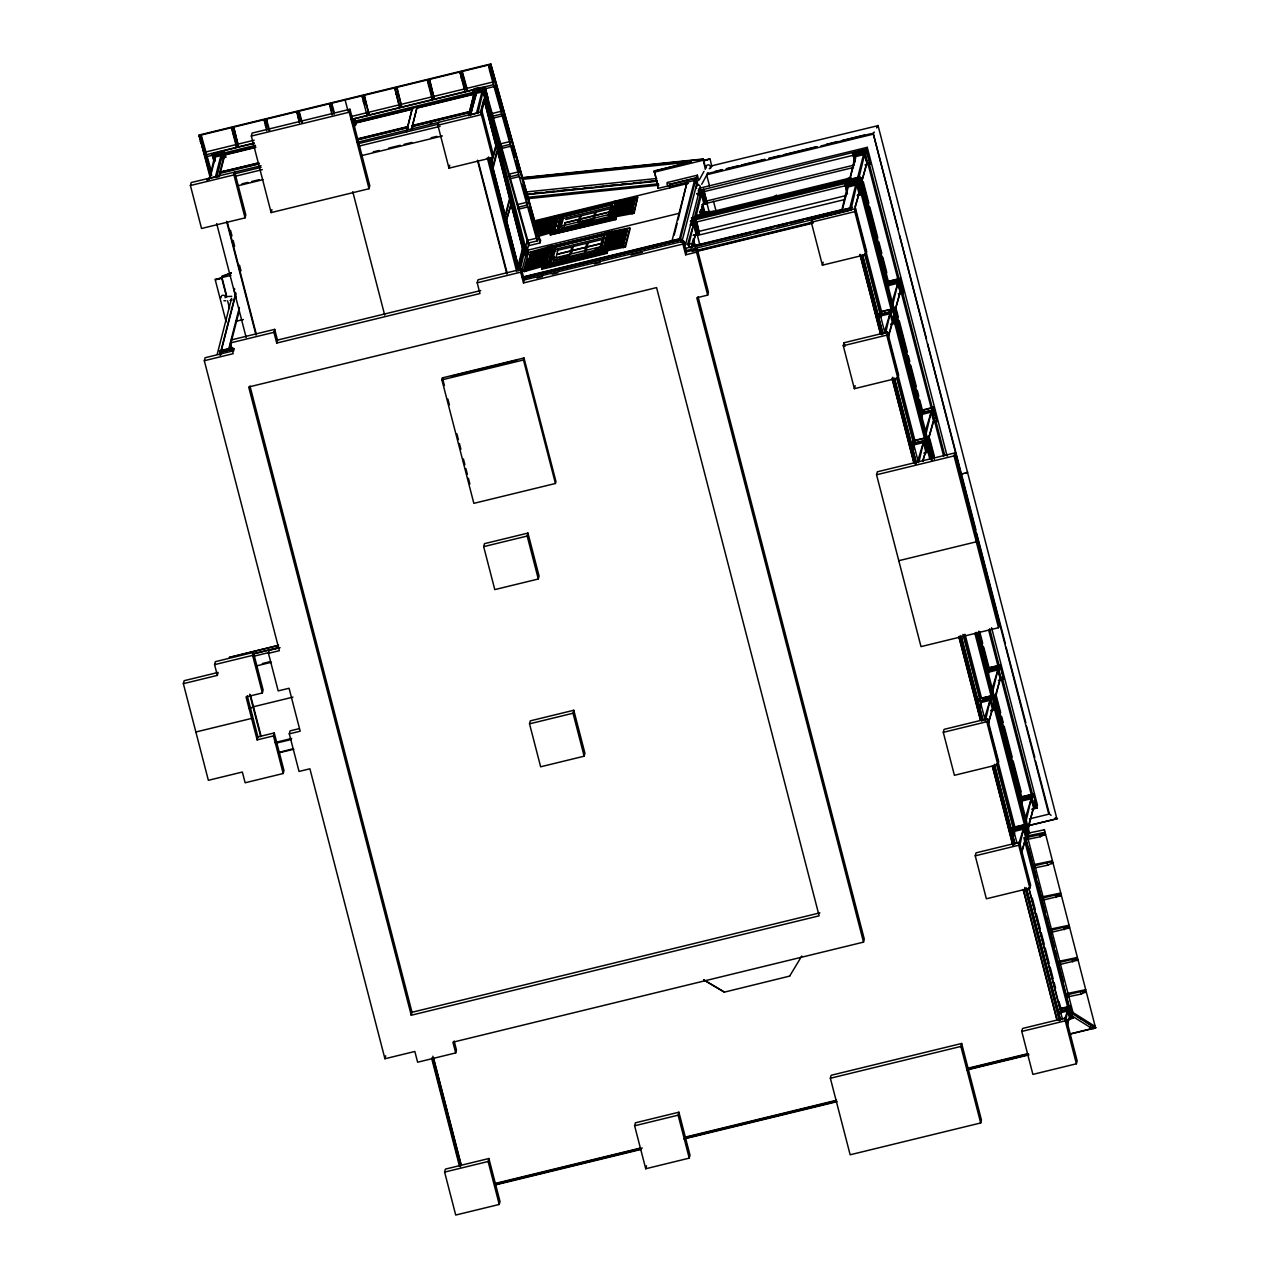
<?xml version="1.0" encoding="UTF-8"?>
<svg xmlns="http://www.w3.org/2000/svg" width="1279" height="1279" viewBox="0 0 1279 1279"><rect width="100%" height="100%" fill="white"/><g stroke="black" fill="none" stroke-linecap="round" stroke-linejoin="round"><path stroke-width="1.5" d="M696.767 232.938L697.71 233.29M525.109 252.155C525.253 262.051 527.907 241.571 522.487 248.51L517.867 266.863M700.428 211.722L700.492 212.474A1.615 1.487 90 0 0 701.18 213.273L702.81 211.611A1.615 1.487 90 0 0 702.123 210.811L701.116 210.747M223.185 157.829L222.226 154.135L223.905 151.114L212.314 153.928L214.76 155.958M483.814 92.04L485.253 97.588L487.923 98.963L484.917 87.452C460.536 87.516 481.256 97.891 484.933 87.452M697.854 185.119L696.415 176.998M698.03 233.386L697.023 232.938L694.753 221.811M696.879 193.673L702.555 191.37M865.259 152.457L854.724 155.031L852.645 153.272L855.155 155.271L865.02 152.872L866.666 149.867L870.216 163.616C865.515 163.025 863.501 153.736 866.682 149.851L852.725 153.256L854.948 161.857M893.126 321.637C899.297 326.737 886.635 313.595 892.214 309.166M885.851 282.004L900.176 278.342L903.821 292.427C899.169 292.539 896.771 282.595 900.032 278.726L886.075 282.131M926.412 450.784L929.082 451.919L926.923 450.991L924.141 440.631L925.564 438.026L913.35 441.015M921.919 412.749L931.704 410.607L933.382 407.585M993.096 708.518C999.027 713.042 986.525 700.572 992.248 695.76L978.291 699.165M988.603 670.484L998.403 668.357L1000.05 665.336L1003.599 679.101C999.107 678.334 996.789 669.349 1000.066 665.336L986.109 668.741M1026.877 837.649L1024.175 827.241L1025.598 824.635L1011.641 828.041M1032.888 795.042L1033.384 794.211L1036.949 807.96C1032.249 807.401 1030.219 797.952 1033.416 794.195L1019.459 797.6M700.141 211.69C700.284 209.244 702.731 215.192 700.652 214.504M700.38 211.754L701.164 210.715M245.04 217.878L233.929 174.919L234.681 171.946L245.808 214.904L245.04 217.878L201.538 228.477L190.411 185.519L191.179 182.545L261.044 165.758M211.898 153.688L214.169 162.129M207.022 180.371L207.39 178.996L216.886 176.678M213.401 156.438L222.594 154.119L216.759 177.445M209.372 178.964L214.936 155.271M221.859 157.605L222.402 153.448L223.249 157.557M221.906 158.788L222.834 155.127M224.129 150.698L225.967 157.413M218.789 177.014L219.94 172.553L258.598 163.12M258.87 163.424L220.02 172.169L224.608 154.327L255.544 146.781M219.348 176.198L224.784 154.999L255.72 147.453M251.339 136.07L252.091 133.096L349.982 109.243L369.791 185.759L369.023 188.732L271.132 212.586L251.339 136.07L349.231 112.216L349.982 109.243M226.591 296.952L221.603 277.639L221.954 276.264L231.259 272.779M221.938 277.335L226.927 297.016M454.141 1040.994L456.459 1049.947L455.692 1052.921L417.625 1062.209L414.844 1051.466L384.931 1058.756L309.902 768.791L299.03 771.445L289.294 733.858L300.181 731.204L289.07 688.262L278.183 690.9L268.462 653.313L279.334 650.675L204.304 360.71L205.072 357.736L233.961 350.702M217.222 354.203L231.531 298.503L231.979 300.309M220.516 355.082L219.62 350.862L232.714 347.664M220.643 352.029L235.832 292.891M219.988 355.146L220.803 351.981L234.281 348.703M235.848 293.962L221.155 351.197L228.637 349.375L239.413 307.408M229.469 348.815L239.269 310.653M271.132 212.586L271.899 209.612M183.361 683.673L184.128 680.7L218.117 672.418L217.35 675.392L183.361 683.673L208.365 780.318L242.355 772.036L245.136 782.78L283.203 773.507L283.97 770.534L274.25 732.947L257.926 736.912L257.159 739.886L273.482 735.921L274.25 732.947M524.246 279.957L683.657 241.107L682.89 244.081L523.495 282.931L524.246 279.957L521.48 269.214L477.962 279.813L477.195 282.787L479.977 293.53L276.712 343.06L273.93 332.332L274.697 329.358L231.179 339.958M276.712 343.06L277.479 340.086L274.697 329.358M352.828 122.049L354.427 119.299M217.35 675.392L214.568 664.648L215.336 661.675L253.402 652.402L263.122 689.989L262.371 692.962L246.048 696.943L257.159 739.886M353.739 127.932L355.13 122.512L412.238 108.603L406.594 131.929M353.851 128.843L355.306 123.184L412.414 109.275M262.371 692.962L252.634 655.376L253.402 652.402M252.363 715.441L251.611 718.414L195.863 732.004M268.462 653.313L269.229 650.34L280.101 647.686M406.53 130.858L407.505 127.005L358.024 139.075M408.033 129.019L407.601 126.637L412.238 108.603M411.278 129.691L412.27 125.854L469.377 111.928L468.386 115.781M417.002 107.436L412.366 125.47L469.473 111.561L474.109 93.527L417.002 107.436L411.454 130.362M357.273 142.305L482.135 111.641L493.246 154.599L492.495 157.573L448.977 168.173L437.866 125.214L438.633 122.24M289.294 733.858L290.061 730.885L299.126 728.678M448.977 168.173L449.744 165.199M472.926 90.026L473.869 93.287M468.945 114.966L474.109 93.527M475.42 95.781L475.964 91.608M470.336 115.654L475.74 94.566M482.679 92.759L481.607 93.191L476.603 112.712L477.882 113.479L483.446 89.786M483.606 90.537L474.461 92.712L474.669 93.543M485.173 87.036L488.29 99.122M480.536 112.184L483.862 99.266M480.632 113.527L484.277 99.314L483.526 100.577M481.48 112.552L485.349 97.172M492.495 157.573L481.368 114.614L482.135 111.641M490.96 164.463L495.852 145.438L484.086 99.97L488.338 98.931M484.757 99.794L496.524 145.278L491.168 163.664M492.847 166.542L496.588 151.961M493.07 168.189L497.739 149.979L509.57 198.469L505.173 215.591M441.894 379.863L442.406 377.881L523.99 357.992L555.949 481.496L555.438 483.478L473.854 503.35L441.894 379.863L523.479 359.975L523.99 357.992M505.573 216.519L510.241 198.293L497.739 149.979M511.408 242.594L506.1 221.379L511.456 202.993L523.223 248.478L518.555 266.687M511.456 202.993L506.1 221.379M520.793 259.509L523.159 250.284L484.149 99.506M518.571 270.716L523.846 250.108L482.982 91.688L475.452 93.591M520.345 269.549L524.87 249.901M525.509 247.423L527.092 241.251M525.029 250.732L524.198 250.876M526.596 247.167L523.143 247.822M523.495 282.931L520.713 272.187L521.48 269.214M521.384 272.939L526.085 254.601L528.467 254.025L526.037 254.793M527.14 250.54L528.882 244.337L485.476 89.61M524.39 251.883L525.733 256.615L525.045 250.668M523.83 270.269L528.387 252.539L552.624 245.728L548.467 264.801L524.23 271.596L523.83 270.269L548.067 263.458L552.624 245.728M535.325 225.488L536.269 221.795L560.49 214.92L557.1 231.003L560.49 214.92M524.23 271.596L527.412 259.189M526.58 269.533L528.403 260.996L548.131 256.168M528.723 261.156L530.545 252.618L550.274 247.806M538.587 222.53L557.948 216.327L538.443 221.875L536.796 228.254L556.669 222.562M540.425 240.1L540.266 241.571L490.8 64.462L199.156 135.542L210.332 175.527M486.691 96.644L528.531 245.728L539.914 242.962L540.585 240.324M550.45 232.202L615.695 216.231L550.45 232.202L550.242 234.872L615.679 219.636L616.622 215.959M607.941 249.805L607.029 253.354L541.768 269.261L541.768 265.856L542.04 266.847M547.924 255.512L546.101 264.05M548.052 255.017L550.082 247.135M556.173 223.217L536.668 228.749L556.173 223.217L554.734 230.252M557.948 216.327L556.509 223.377M549.986 263.218L554.159 246.927L604.471 234.665L554.335 247.598L550.146 263.89M558.827 230.092L562.2 216.775L612.369 203.921L562.057 216.183L558.172 231.307L554.431 232.218M550.865 263.634L554.958 247.471L555.933 251.26M559.051 231.691L562.856 216.727L611.81 204.8L608.005 219.764M602.553 248.43L553.599 260.356L553.072 258.358L555.422 249.245L604.359 237.302M608.932 216.663L561.881 228.126L561.353 226.111L563.32 218.485L612.257 206.558M552.752 263.634L554.542 256.711M560.985 231.563L561.977 227.758M556.157 257.095L556.829 254.473L570.754 251.068L569.747 255.017L559.291 257.559M564.087 226.175L564.902 222.978L578.843 219.588L578.028 222.77M555.566 263.41L556.237 260.788L570.178 257.399L569.507 260.021M483.67 546.645L484.437 543.671L527.955 533.071L539.067 576.014L538.299 579.003L494.797 589.603L483.67 546.645L527.188 536.045L527.955 533.071M571.441 253.37L572.113 250.748L585.718 247.423L584.711 251.371M579.387 222.45L580.202 219.253L593.808 215.943L592.976 219.125L581.082 222.034M570.866 259.685L571.537 257.063L585.127 253.754L584.455 256.376M586.07 251.036L587.077 247.103L601.018 243.697L599.995 247.63M594.335 218.805L595.167 215.607L609.092 212.218L608.276 215.4M585.814 256.04L586.485 253.418L600.427 250.029M384.931 1058.756L385.698 1055.783M599.339 253.482L603.928 235.64M604.471 234.665L599.819 252.778L607.301 250.956L607.061 250.029L541.8 265.936M612.033 206.399L608.644 219.716L612.881 201.778L637.661 197.174L634.144 213.289L609.364 217.894L609.092 216.535L633.872 211.93L637.661 197.174M599.995 253.45L605.063 232.954L629.732 227.838L630.035 229.197L625.479 246.927L600.81 252.043L600.506 250.684L625.191 245.568L629.732 227.838M609.827 216.039L612.881 201.778M600.81 252.043L605.063 232.954M633.425 205.919L613.328 208.957L611.682 215.336L631.954 211.499M613.584 209.132L615.087 202.066L635.055 198.357L615.199 202.737M603.256 250.124L605.127 241.571L624.999 237.446L622.889 246.479L624.919 245.984M607.269 233.194L627.142 229.085L607.269 233.194L605.255 241.076L625.447 236.807M607.061 250.029L607.029 253.354M612.321 231.355L546.996 247.518L612.497 232.027M615.679 219.636L615.711 216.311M620.219 200.611L554.894 216.775L620.395 201.283M411.246 1015.238L248.686 386.993L656.575 287.599L819.136 915.828L411.246 1015.238L412.014 1012.265L249.949 385.954M625.127 236.951L627.142 229.085M633.297 205.248L632.098 213.945M635.055 198.357L633.553 205.423M670.02 184.048L669.716 187.869L670.356 185.391L658.125 188.381L654.304 170.906L691.204 161.905L654.208 171.274M658.125 188.381L658.381 187.373M698.814 180.643L697.407 175.175L667.382 182.497L668.166 183.233M529.522 723.834L530.289 720.86L573.791 710.261L584.919 753.219L584.151 756.193L540.649 766.792L529.522 723.834L573.04 713.234L573.791 710.261M674.177 235.064L677.119 223.617M678.094 219.812L687.047 182.226L671.875 241.363L680.204 240.036L695.376 180.899L694.529 180.403L679.341 239.541M696.815 186.446L695.216 180.227L695.84 177.749M697.391 175.239L696.847 176.246M681.899 241.747L696.128 186.366M705.241 169.356L703.258 158.98L521.033 177.765M444.612 1172.092L445.38 1169.118L488.882 1158.518L500.009 1201.477L499.242 1204.45L455.724 1215.05L444.612 1172.092L488.13 1161.492L488.882 1158.518M700.173 187.517L685.464 244.801A2.11 2.078 14.4 0 0 682.922 242.211M687.383 244.992L694.097 222.594M686.439 251.835L697.311 249.197L696.543 252.171L685.672 254.825L686.439 251.835L683.657 241.107M695.664 218.181L701.915 192.154M704.937 203.985L701.931 192.362M688.662 245.744L693.282 225.759M694.241 223.425L690.244 224.337M702.059 192.985L696.975 194.008M695.824 219.844L699.469 233.945M703.626 189.42L698.318 190.539M697.551 215.192L851.19 177.765M692.483 244.129L696.527 231.995M700.348 213.465L704.345 201.554M692.515 245.616L695.408 234.329L695.712 235.144M700.748 213.497L703.226 203.889L703.53 204.72M697.103 234.489C691.204 221.075 696.112 211.531 699.245 233.817L698.206 233.481M705.816 203.009L704.825 202.498M707.271 203.505L703.674 189.228M455.692 1052.921L452.91 1042.193L863.517 942.127L696.783 297.767L707.671 295.129L708.422 292.156L697.311 249.197M811.302 222.226L812.069 219.253L855.571 208.653L866.682 251.611L865.915 254.585L822.413 265.185L811.302 222.226L854.804 211.627L855.571 208.653M822.413 265.185L823.18 262.211M846.938 185.423L844.748 183.377L847.481 193.96M852.517 153.128L866.826 149.467L870.439 163.744M847.258 181.234L847.609 179.875L848.888 180.355M846.186 186.398L857.41 183.584M847.417 185.439L857.266 183.041M841.902 209.852L847.737 185.151M854.74 157.877L855.699 157.813L849.56 180.019L855.539 154.711M842.19 210.475L847.945 188.061L846.97 188.125M851.43 207.534L857.25 182.833M931.544 460.312L858.705 178.852L865.068 152.393M865.212 153.224L854.02 155.894L855.203 160.483M850.887 210.427L850.439 208.173M858.976 180.083L690.516 220.963M859.776 176.934L691.427 217.958M700.141 188.988L700.7 187.933L867.258 147.341L866.698 148.396M1029.451 818.896L1048.78 814.179L873.109 133.272M854.964 206.846L859.68 192.234M861.215 182.529L867.498 161.793M854.772 209.324L858.609 194.376L858.912 195.207M861.486 183.185L866.379 164.128L866.682 164.959M859.712 193.049C866.059 197.558 853.237 184.991 858.864 180.291L844.827 183.712M860.271 194.728L857.202 183.313M862.622 194.184L857.186 195.335M634.624 1125.792L635.391 1122.818L678.893 1112.202L690.005 1155.161L689.237 1158.134L645.735 1168.75L634.624 1125.792L678.126 1115.192L678.893 1112.202M843.261 345.73L844.012 342.756L887.53 332.156L898.641 375.099L897.874 378.072L854.372 388.688L843.261 345.73L886.763 335.13L887.53 332.156M645.735 1168.75L646.503 1165.777M854.372 388.688L855.139 385.714M879.328 313.563L880.272 314.298L890.792 311.756M887.162 283.075L888.074 283.89L898.609 281.332M879.52 315.258L890.76 312.46L893.621 323.539M881.071 314.026L880.32 317L881.279 316.936M888.889 283.586L888.074 290.493M884.444 331.916L890.6 311.708M892.134 302.004L898.402 281.268M898.561 282.099L887.354 284.753L887.578 285.601M885.723 332.668L889.832 314.682M892.166 307.28L897.602 284.434M892.31 308.958L879.872 311.82M888.313 335.706L893.03 321.093M894.565 311.405L900.848 290.669M888.122 338.184L891.959 323.251L892.262 324.067M894.836 312.044L899.713 293.003L900.032 293.818M895.971 323.059L890.52 324.195M876.547 474.781L877.314 471.807L954.821 452.926L999.283 624.744L998.515 627.717L921.008 646.614L876.547 474.781L954.054 455.9L954.821 452.926M919.201 410.863L933.526 407.202L937.123 421.478M912.678 442.438L913.622 443.158L924.141 440.631M912.87 444.133L924.093 441.399M914.101 443.189L923.886 441.047L925.532 438.042M914.421 442.886L913.67 449.537M921.631 416.81L922.239 412.462M921.424 419.368L922.399 415.547L921.424 415.611M917.794 460.792L923.934 440.568M925.468 430.879L931.751 410.127M919.073 461.543L923.182 443.541M925.516 436.155L930.936 413.293M931.911 410.959L920.704 413.629L920.928 414.46M932.583 409.056L902.287 290.925M925.66 437.834L913.222 440.679M922.623 460.84L926.364 449.968M927.899 440.264L934.182 419.528M922.894 461.463L925.293 452.126L925.612 452.942M927.691 442.822L933.062 421.878L933.366 422.694M934.23 420.343L936.963 421.462L934.645 420.599L931.959 410.191L921.424 412.765L920.129 411.694M926.955 452.478L923.966 440.775M927.851 451.423L929.833 459.161M929.305 451.919L923.87 453.07M863.517 942.127L864.284 939.138L698.046 296.728M830.359 1078.261L831.126 1075.287L961.648 1043.472L981.441 1119.988L980.689 1122.962L850.151 1154.777L830.359 1078.261L960.881 1046.446L961.648 1043.472M977.044 538.827L976.277 541.816L898.785 560.698M943.294 732.339L944.062 729.366L987.564 718.75L998.675 761.708L997.924 764.682L954.406 775.298L943.294 732.339L986.796 721.724L987.564 718.75M987.388 671.443L998.611 668.629M980.801 700.924L990.649 698.526M981.121 700.62L980.369 707.271M988.923 670.196L988.107 677.103M984.478 718.526L990.633 698.302L993.655 710.213M991.673 690.516L998.451 667.878M985.773 719.278L989.866 701.292M990.777 699.133L980.433 701.595M992.2 693.889L997.636 671.027M992.36 695.568L979.906 698.43M1000.178 665.128L985.949 668.421M987.884 724.186L993.064 707.703M994.598 698.014L1000.881 677.262M988.155 724.793L991.992 709.861L992.296 710.676M996.005 709.653L990.57 710.804M1003.823 679.229L1000.226 664.936M975.253 855.827L976.021 852.853L1019.523 842.253L1030.634 885.212L1029.867 888.186L986.365 898.785L975.253 855.827L1018.755 845.227L1019.523 842.253M1012.92 830.742L1024.143 827.929M1020.722 800.302L1031.961 797.504M1013.592 832.901L1014.455 829.495M1022.273 799.055L1021.457 805.962M1013.703 836.146L1014.663 832.405L1013.703 832.469M1018.787 843.66L1023.983 827.177M1025.023 819.391L1031.785 796.737M1020.066 844.412L1023.216 830.151M1026.302 820.143L1030.986 799.903M1025.694 824.427L1011.481 827.721M1033.512 794.003L1019.283 797.297M1026.461 831.206L1026.877 829.591M1021.218 853.061L1026.413 836.578M1027.453 828.776L1034.231 806.138M1021.505 853.669L1025.342 838.736L1025.646 839.552M1034.263 806.953L1036.997 808.072M1026.989 839.088L1023.999 827.385L1015.782 829.384M1034.807 808.648L1031.737 797.217L1021.889 799.631M1037.157 808.088L1033.56 793.811M1044.319 829.799L1026.925 833.412M1048.78 814.179L1049.036 813.188M1021.777 1031.434L1022.545 1028.46L1066.046 1017.86L1077.158 1060.819L1076.39 1063.792L1032.888 1074.392L1021.777 1031.434L1065.279 1020.834L1066.046 1017.86M1059.955 1013.831L1060.723 1010.858M1064.544 1019.555L1068.189 1009.035M1065.823 1020.306L1067.437 1012.009M1068.365 1009.786L1060.051 1011.753M1069.915 1006.301L1059.476 1008.667M1067.357 1023.376L1070.107 1016.421M1067.214 1025.678L1069.036 1018.58L1069.34 1019.395M1070.715 1018.851L1068.269 1009.307L1069.692 1006.701M1073.049 1018.372L1069.963 1006.109M1071.402 1015.59L1089.868 1027.165L1093.417 1028.668L1095.639 1027.661L1069.116 1034.119M525.909 255.288L527.396 254.457M697.599 185.551L695.712 178.261L669.876 184.544C671.235 187.549 665.352 185.631 667.382 182.497M711.668 166.174L710.037 158.724L703.418 160.578M701.803 192.569L703.53 189.612L709.397 212.874M877.89 125.678L711.859 165.774M699.885 215.527L702.139 214.232M773.299 197.637L775.634 196.742M846.73 179.747L848.281 178.532M694.353 222.514L690.772 223.697M710.421 168.444L711.732 166.078M669.892 185.983L669.477 184.256L695.968 177.845M1060.547 1011.545L1068.269 1009.307L1069.931 1017.109L1072.665 1018.228L1069.66 1006.717L1060.035 1009.067M701.707 184.304L706.711 175.111M699.581 179.412L703.994 171.306M877.17 127.005L877.65 126.141M702.139 192.09L702.986 190.619M694.321 222.53L695.168 221.059M524.598 248.845L483.526 90.058L484.917 87.452M524.774 250.316L526.34 247.582L528.115 254.345L526.261 255.16M1068.093 1009.451L1069.66 1006.717M876.643 127.932L877.218 126.941M699.725 189.74L699.277 190.555L866.267 149.163M702.858 190.827L703.482 189.724L702.874 190.667M695.041 221.267L695.664 220.164L690.468 221.507M1024.623 826.394L1025.582 824.651M221.938 155.351L214.424 157.237L215.384 160.93M353.899 120.146L354.395 119.315L355.882 125.006M698.206 194.984L701.42 194.136M695.696 220.052L692.003 221.843M742.348 205.295L742.651 207.182M762.732 200.323L763.035 202.21M789.926 193.689L790.23 195.575M810.326 188.716L810.63 190.603M830.711 183.744L831.03 185.631M837.521 182.098L837.825 183.984M878.002 125.374L1056.822 818.496M855.011 156.773L864.572 154.375M858.337 181.138L858.849 180.291M899.505 279.573L900 278.726L903.614 292.587M888.361 285.633L897.922 283.251M891.687 309.998L892.198 309.166L880 312.14M936.915 421.367L933.35 407.601L934.677 415.531M921.711 414.508L931.272 412.11M913.893 444.948L923.454 442.55M789.575 976.245L801.757 956.037M988.395 672.242L997.956 669.86M992.232 695.776L994.934 709.03L991.337 709.909M980.513 702.635L990.154 700.284M1021.681 801.07L1031.306 798.72M1089.868 1027.165L1090.939 1025.39L1095.032 1028.236M707.958 172.521L706.839 174.168M873.637 132.856L874.165 132.025M873.685 132.776L873.045 133.655M695.312 217.83L696.016 216.806M891.847 306.88L892.518 305.921L895.46 317.336M925.197 435.739L925.868 434.796L928.81 446.195L927.659 445.252M701.004 214.153L702.315 213.577M774.419 196.247L775.937 196.279M847.833 178.357L849.352 178.389M629.732 212.298L633.585 212.234M621.082 246.048C624.04 245.072 622.377 245.824 623.433 247.694M700.412 210.939L702.203 210.571A1.934 1.775 90 0 1 703.05 211.531L702.906 211.722M1025.454 837.681L1039.779 834.707L1044.943 832.309L1025.646 836.322M1090.939 1025.39L1070.795 1012.76L1073.033 1012.568L1073.353 1013.991L1027.804 837.889L1025.966 839.695L1040.307 836.722L1045.471 834.324L1041.937 835.059M1035.223 866.507L1033.352 868.201L1047.693 865.228L1052.857 862.829M1051.306 861.758L1052.329 860.815L1034.695 864.492L1032.84 866.187L1051.306 861.758L1051.834 863.773M1059.651 893.973L1060.675 893.046L1043.04 896.707L1041.17 898.418L1059.651 893.973L1060.163 895.987L1041.698 900.432M1060.163 895.987L1061.186 895.044L1055.894 896.147M1067.997 926.188L1069.004 925.261L1051.386 928.922L1049.515 930.632L1067.997 926.188L1068.509 928.202L1050.027 932.647M1068.509 928.202L1069.532 927.275L1064.24 928.362M1076.326 958.403L1077.35 957.475L1059.715 961.137L1057.845 962.847L1076.326 958.403L1076.854 960.417L1058.372 964.862M1076.854 960.417L1077.877 959.49L1074.344 960.225M1068.589 995.366L1066.718 997.076L1081.043 994.087L1086.207 991.705L1082.689 992.44M1084.672 990.617L1085.695 989.69L1068.061 993.351L1066.19 995.062L1084.672 990.617L1085.2 992.632M705.544 202.61L706.999 203.137M702.139 213.337L702.667 214.232M704.985 212.202L708.854 212.074M695.057 234.585L697.455 235.384L699.837 245.12M967.707 472.111L966.604 472.622M216.695 279.462L221.779 277.879L215.128 279.334L226.127 321.86M709.493 159.156L705.592 160.371M221.651 156.422L220.58 156.853L215.559 176.374L216.838 177.141M209.053 178.133L210.124 177.701L215.144 158.18L214.169 158.244M523.047 253.306L524.118 252.874M701.1 195.319L700.029 195.751L694.609 216.886L695.888 217.654M864.252 155.558L863.181 155.99L857.809 176.95L859.088 177.701M856.482 185.807L855.411 186.238L849.656 208.653L850.951 209.404M221.859 276.632L231.163 273.162M220.819 278.358L219.253 278.902M965.901 472.894L966.748 472.606M965.085 473.15L966.029 472.878M538.507 222.898L558.012 217.35M538.411 223.265L557.916 217.718M538.315 223.633L557.82 218.101M538.219 224.017L557.724 218.469M538.123 224.385L557.628 218.837M538.027 224.752L557.532 219.205M537.931 225.12L557.436 219.588M537.835 225.504L557.34 219.956M537.74 225.871L557.244 220.324M537.644 226.239L557.148 220.707M537.548 226.607L557.052 221.075M537.452 226.991L556.957 221.443M537.356 227.358L556.861 221.811M537.26 227.726L556.765 222.194M537.068 228.477L556.573 222.93M536.732 229.788L556.237 224.241M536.636 230.156L556.141 224.608M536.54 230.524L556.045 224.976M536.445 230.891L555.949 225.36M536.349 231.275L555.853 225.728M536.253 231.643L555.757 226.095M536.157 232.011L555.662 226.463M536.061 232.378L555.566 226.847M535.965 232.762L555.47 227.214M535.869 233.13L555.374 227.582M535.773 233.497L555.278 227.966M537.452 233.37L555.182 228.333M537.356 233.737L555.086 228.701M537.26 234.105L555.006 229.069M537.164 234.489L554.91 229.453M537.068 234.856L554.814 229.82M538.075 234.968L556.701 229.676M538.475 236.295L555.246 231.531M550.226 247.79L530.545 252.618M530.609 253.642L550.13 248.158M530.513 254.009L550.034 248.526M530.417 254.393L549.938 248.909M530.321 254.761L549.842 249.277M530.225 255.129L549.746 249.645M530.13 255.496L549.65 250.029M530.034 255.88L549.554 250.396M529.938 256.248L549.458 250.764M529.842 256.615L549.378 251.132M529.746 256.983L549.283 251.515M529.65 257.367L549.187 251.883M529.554 257.734L549.091 252.251M529.458 258.102L548.995 252.618M529.362 258.47L548.899 253.002M529.266 258.854L548.803 253.37M529.17 259.221L548.707 253.738M529.074 259.589L548.611 254.105M528.978 259.973L548.515 254.489M528.531 260.5L548.419 254.857M528.787 260.708L548.323 255.224M528.467 262.003L547.988 256.535M528.371 262.387L547.892 256.903M528.275 262.755L547.796 257.271M528.179 263.122L547.7 257.639M528.083 263.506L547.604 258.022M527.987 263.874L547.508 258.39M527.891 264.241L547.412 258.758M527.795 264.609L547.316 259.125M527.699 264.993L547.22 259.509M527.603 265.361L547.124 259.877M527.508 265.728L547.028 260.245M527.412 266.096L546.932 260.628M527.316 266.48L546.836 260.996M527.22 266.847L546.741 261.364M527.124 267.215L546.645 261.731M527.028 267.583L546.549 262.115M526.932 267.966L546.453 262.483M526.836 268.334L546.357 262.85M526.372 268.862L546.261 263.218M526.644 269.07L546.165 263.602M706.472 160.179L707.367 159.939M965.181 473.134L963.343 473.582M210.252 177.957L199.14 135.03L490.784 63.95L540.33 241.315M199.172 137.093L201.219 136.597L201.187 135.046L206.031 152.361M236.503 144.495L236.551 147.325L231.803 129.131L233.849 128.635L233.817 127.085L238.597 146.829L233.849 128.635M266.783 130.794L264.449 121.185L266.48 120.69L266.448 119.139L269.597 130.41M299.414 122.832L297.08 113.239L299.11 112.728L299.094 111.193L302.228 122.448M332.044 114.886L329.71 105.278L331.741 104.782L331.725 103.231L334.347 112.616M367.025 112.68L367.073 115.526L362.341 97.332L364.371 96.836L364.355 95.285L369.119 115.03L364.371 96.836M394.971 89.37L394.939 87.819L399.703 107.564L394.971 89.37L397.002 88.875L396.986 87.324L401.75 107.068L397.002 88.875M432.286 96.772L432.334 99.618L427.602 81.424L429.632 80.929L429.616 79.378L434.38 99.122L429.632 80.929M464.964 91.672L460.232 73.479L462.263 72.967L462.247 71.432L466.963 88.331L467.011 91.161L462.263 72.967M537.164 240.916L537.116 238.07L527.763 240.356L527.811 243.186L537.164 240.916L489.681 70.969L488.786 66.508L490.816 66.012L490.784 63.95M200.084 141.537L202.13 141.042L201.219 136.597M232.714 133.592L234.76 133.096M265.345 125.63L267.391 125.134L266.48 120.69M297.975 117.684L300.021 117.188L299.11 112.728M330.606 109.738L332.652 109.227L331.741 104.782M363.236 101.776L365.282 101.281M395.866 93.831L397.913 93.335M428.497 85.869L430.543 85.373M461.127 77.923L463.174 77.427M489.681 70.969L491.728 70.473L490.816 66.012M254.169 140.194L205.919 151.945L205.967 154.791L254.217 143.024M350.654 116.677L493.47 81.872L493.518 84.702L350.702 119.507M217.494 152.281L254.185 143.328M478.282 88.715L354.699 118.707L356.042 123.887M214.872 154.024L223.873 151.114L225.36 156.821M475.916 90.361L484.405 88.299L487.011 98.371M206.495 156.677L212.106 155.319M484.709 88.875L494.046 86.604M222.642 153.336L255.48 145.342M354.011 121.329L473.79 92.136M214.328 155.702L222.482 153.704M475.356 92.04L483.526 90.058M214.824 155.686L222.306 153.864L223.377 151.961L224.241 155.303M352.269 122.528L353.34 123.152M222.674 154.455L255.352 146.477M355.114 122.176L474.317 93.127M224.768 154.647L255.528 147.149M357.209 122.368L412.957 108.779M416.81 107.852L474.493 93.799M417.178 108.107L474.269 94.198M484.022 99.81L487.859 98.867L485.173 97.859L483.27 90.473M220.02 172.169L258.694 162.753M358.12 138.692L407.601 126.637M258.822 163.616L219.94 172.553M358.296 139.363L407.777 127.308M412.541 126.141L469.649 112.232M220.052 173.4L258.726 163.984M358.2 139.747L407.681 127.676M412.446 126.525L469.553 112.6L469.473 111.561M430.32 123.535L432.014 123.12M468.418 115.334L476.012 113.479M234.041 173.944L261.092 167.341M357.72 143.792L438.889 124.015M190.411 185.519L233.929 174.919M437.866 125.214L481.368 114.614M501.672 111.177L501.72 114.023L492.367 116.293L492.319 113.463L501.672 111.177L494.669 86.125M235.256 176.262L262.307 169.659M358.951 146.11L440.12 126.333M502.247 115.909L492.895 118.196L492.319 113.463M242.003 183.856L247.806 182.433M251.659 181.506L259.381 179.62M373.228 151.881L379.016 150.458M388.656 148.108L400.231 145.294M404.1 144.351L411.822 142.465M431.119 137.764L436.906 136.357M237.894 185.791L262.978 179.668M361.397 155.686L442.438 135.942M500.792 143.776L510.145 141.505L510.193 144.351L500.84 146.621L500.792 143.776L501.368 148.524L510.721 146.238M518.666 174.679L509.314 176.95L509.266 174.104L518.619 171.834M509.841 178.852L519.194 176.566M517.755 204.496L527.108 202.226L527.156 205.056L517.803 207.342L517.755 204.496L518.331 209.228L527.683 206.958M221.603 277.639L231.003 275.337M653.953 172.265L702.906 160.339M703.338 160.019L704.201 160.642M714.897 171.466L722.587 169.595M726.424 168.668L737.951 165.854M741.788 164.927L764.826 159.315M768.663 158.372L780.174 155.558M784.027 154.631L816.657 146.669M826.266 144.335L837.777 141.521M841.614 140.594L864.652 134.982M708.822 173.304L722.411 169.899M726.216 169.068L764.938 159.539M768.743 158.708L817.121 146.829M820.926 145.982L871.239 133.64M872.854 134.263L706.632 174.759L709.541 185.983M669.381 186.526L695.216 180.227M533.535 221.059L688.39 183.329M562.808 215.32L574.335 212.506M578.172 211.579L616.558 202.226M565.798 219.508L579.739 216.119L578.907 219.333L564.966 222.738M698.286 191.083L703.386 189.836M853.573 153.768L864.364 151.13M561.353 226.111L610.307 214.185M704.873 191.434L853.477 155.223M564.519 228.557L578.444 225.168M579.819 224.832L593.408 221.523M594.767 221.187L608.708 217.782M608.484 219.045L615.95 217.222M550.594 233.497L615.854 217.606M550.242 234.872L615.503 218.965M705.368 201.299L854.116 165.055M703.45 204.08L853.477 167.485M701.979 204.624L707.319 203.329M864.988 164.895L870.487 163.568M522.44 249.245L525.845 248.414M521.688 250.972L524.95 250.172M235.576 321.397L243.33 319.51M525.941 250.636L678.861 213.369M554.91 246.064L566.437 243.266M570.274 242.323L593.312 236.711M597.149 235.768L608.66 232.97M604.615 235.256L554.159 246.927M525.621 256.408L526.484 256.2M697.647 216.183L851.286 178.74M850.807 179.891L859.168 177.046L860.639 182.753M691.763 219.301L858.769 178.596L931.736 460.584M691.699 219.556L858.705 178.852M849.352 183.329L856.546 181.57M695.089 222.354L858.273 182.577M553.072 258.358L602.025 246.415M594.767 248.909L598.252 248.062M690.388 225.424L693.602 224.576L696.064 234.089M847.21 187.198L856.77 184.815L859.216 194.328M557.452 259.077L553.695 259.989L554.223 262.003M541.704 266.304L606.965 250.396M273.93 332.332L230.428 342.932L233.194 353.675L204.304 360.71M477.195 282.787L520.713 272.187M541.944 267.231L607.205 251.323M541.593 268.59L606.854 252.682M697.535 231.739L846.298 195.495M857.953 194.424L861.55 193.545M693.937 234.936L699.309 233.913L698.19 233.194M693.106 235.4L699.517 233.753M522.056 277.159L680.524 238.533L681.451 242.083M219.524 351.229L232.618 348.032M521.96 277.527L680.444 238.901L681.355 242.45M697.343 235.464L844.364 199.636M524.118 278.071L679.677 240.164L524.054 278.31M220.739 352.237L234.217 348.943M277.479 340.086L480.744 290.557M536.748 277.959L542.52 276.552M552.112 274.202L557.884 272.811M594.367 263.906L600.123 262.515M630.851 255.017L642.378 252.219M691.475 246.351L841.294 209.788M690.516 246.975L852.517 207.486L684.681 248.558M697.327 246L751.093 232.89M754.93 231.947L772.212 227.742M776.065 226.799L787.576 224.001M791.429 223.058L802.94 220.26M806.793 219.317L829.831 213.705M833.668 212.762L841.358 210.891M756.273 232.282L757.983 231.867M824.268 215.719L825.962 215.304M685.128 250.828L849.032 210.651M692.195 251.483L813.62 221.891M698.446 250.572L810.854 223.17M698.318 251.068L812.661 223.201M451.455 376.17L516.716 360.262M888.713 282.195L897.698 280.005M890.216 283.474L893.493 282.675M888.505 284.146L898.354 281.748M898.338 293.77L903.821 292.427M881.023 314.202L890.616 311.916M880.687 314.586L890.536 312.188M933.35 407.601L919.521 411.262M933.43 422.214L937.171 421.303M278.486 645.271L229.197 657.454L278.438 645.463M252.539 653.905L278.998 647.462M252.475 654.161L278.934 647.718M214.568 664.648L252.634 655.376M253.722 656.239L268.83 652.562M262.307 663.561L269.837 661.723M256.408 665.927L271.468 662.266M292.987 697.119L253.482 706.743L249.357 708.678M274.761 742.587L291.692 738.463M276.392 743.115L291.436 739.454M279.861 752.148L293.179 748.727M278.726 752.899L293.834 749.206M990.554 668.357L999.538 666.183M998.643 667.942L988.107 670.5L986.812 669.429M998.371 680.38L1003.871 679.037M982.736 698.798L989.93 697.055M990.841 698.366L980.306 700.94L978.995 699.869M1022.097 797.664L1031.082 795.49M1031.993 796.801L1021.457 799.375L1020.162 798.304M1026.03 798.32L1031.737 796.929M1031.721 809.239L1037.205 807.912M1014.295 828.105L1023.28 825.914M1028.46 825.594L1057.557 818.592L1028.572 825.658M1024.175 827.241L1013.639 829.799L1012.344 828.744M1014.071 830.055L1023.935 827.657M1026.158 839.216L1027.021 839.008M412.014 1012.265L819.903 912.854M789.607 976.117L724.314 992.152L703.834 980.018M1060.659 1009.627L1069.164 1007.548L1072.617 1018.116M1060.211 1012.84L1067.725 1010.954L1069.676 1018.436M1067.853 1019.475L1073.097 1018.196M1070.379 1034.056L1095.575 1027.9L1044.383 829.543M494.925 1183.507L640.491 1148.03M685.128 1137.159L836.514 1100.26M968.491 1068.093L1026.717 1053.912M494.797 1184.002L642.298 1148.062M685 1137.655L836.386 1100.755M968.363 1068.589L1028.54 1053.928M495.213 1184.322L512.687 1180.069M516.556 1179.126L565.078 1167.295M568.963 1166.352L617.485 1154.521M621.37 1153.578L638.829 1149.325M685.416 1137.974L817.377 1105.807M821.262 1104.864L832.901 1102.018M966.812 1069.388L974.582 1067.501M978.467 1066.558L990.106 1063.712M993.991 1062.769L1026.973 1054.727M495.133 1184.514L640.555 1149.07M685.144 1138.214L834.436 1101.827M968.219 1069.228L1028.332 1054.567M495.932 1184.802L641.307 1149.373M683.945 1138.981L837.058 1101.667M966.924 1070.011L1028.94 1054.903M1094.137 1028.252L1095.559 1027.916L1095.208 1026.477L1073.033 1012.568M217.494 279.318L218.373 279.126M607.285 234.233L627.174 230.108M607.189 234.601L627.078 230.476M607.093 234.984L626.982 230.859M606.997 235.352L626.886 231.227M606.901 235.72L626.79 231.595M606.806 236.087L626.694 231.963M606.71 236.471L626.598 232.346M606.614 236.839L626.502 232.714M606.518 237.207L626.406 233.082M606.422 237.574L626.31 233.465M606.326 237.958L626.214 233.833M606.23 238.326L626.118 234.201M606.134 238.693L626.023 234.569M606.054 239.061L625.927 234.952M605.958 239.445L625.831 235.32M605.862 239.812L625.735 235.688M605.766 240.18L625.639 236.055M605.67 240.564L625.543 236.439M607.285 240.932L625.351 237.175M605.143 242.594L625.015 238.486M605.047 242.978L624.919 238.853M604.951 243.346L624.823 239.221M604.855 243.713L624.728 239.589M604.759 244.097L624.632 239.972M604.663 244.465L624.536 240.34M604.567 244.833L624.44 240.708M604.471 245.2L624.344 241.076M604.375 245.584L624.248 241.459M604.28 245.952L624.152 241.827M604.184 246.319L624.056 242.195M604.088 246.687L623.96 242.578M603.992 247.071L623.864 242.946M603.896 247.439L623.768 243.314M603.8 247.806L623.688 243.681M603.704 248.174L623.592 244.065M603.608 248.558L623.497 244.433M603.512 248.925L623.401 244.801M603.096 249.437L623.305 245.168M603.32 249.661L623.209 245.552M615.103 203.105L635.071 199.396M615.007 203.473L634.976 199.764M614.911 203.857L634.88 200.148M614.815 204.224L634.784 200.515M614.719 204.592L634.688 200.883M614.623 204.976L634.592 201.251M614.528 205.343L634.496 201.634M614.432 205.711L634.4 202.002M614.336 206.079L634.304 202.37M614.24 206.463L634.208 202.737M614.144 206.83L634.112 203.121M614.048 207.198L634.016 203.489M613.952 207.566L633.92 203.857M613.856 207.949L633.824 204.24M613.456 208.461L633.729 204.608M613.664 208.685L633.633 204.976M633.393 205.919L613.328 208.957M613.328 209.996L633.297 206.287M613.233 210.364L633.201 206.654M613.137 210.731L633.105 207.022M613.041 211.115L633.009 207.406M612.945 211.483L632.913 207.774M612.849 211.85L632.817 208.141M612.753 212.234L632.721 208.509M612.657 212.602L632.625 208.893M612.561 212.969L632.529 209.26M612.465 213.337L632.434 209.628M612.369 213.721L632.338 209.996M612.289 214.089L632.242 210.38M612.193 214.456L632.146 210.747M612.097 214.824L632.05 211.115M611.906 215.575L631.858 211.866M705.64 160.435L703.61 160.578M962.543 473.726L963.455 473.55M847.849 178.66L848.664 178.676M216.759 279.525L215.512 279.541M961.856 473.79L962.671 473.678M520.937 178.133L703.162 159.347M522.631 179.3L691.204 161.905M525.893 191.994L656.703 178.5M534.35 193.241L542.28 192.426M546.245 192.026L554.175 191.21M560.122 190.587L566.069 189.979M572.017 189.356L577.964 188.748M583.911 188.141L591.841 187.326M595.806 186.91L603.736 186.095M609.667 185.471L615.615 184.863M621.562 184.256L627.509 183.632M633.457 183.025L641.387 182.21M647.334 181.602L653.281 180.978M526.229 194.36L657.198 180.851M526.324 194.696L657.278 181.186M527.556 197.334L658.461 183.824M527.907 198.677L658.813 185.167M475.196 94.582L476.172 94.518L470.4 115.302M228.349 296.504L231.723 296.328M713.682 211.483L702.81 211.786M230.891 300.437L230.044 300.469L230.939 300.437M225.807 300.741L223.921 300.757M961.057 473.726L962 473.742M527.955 268.75L523.639 270.668M208.509 179.38L207.374 179.012L208.701 179.508M900.944 291.212L903.566 292.491M696.415 232.41L698.398 233.306L696.559 226.223M1055.239 817.825L1056.198 818.288M1036.582 804.955L1037.477 805.274L991.561 627.717M705.528 202.849L702.107 192.218M870.28 163.712L866.618 152.473M867.034 163.888L864.54 154.455M825.61 184.991L826.266 186.798M805.226 189.963L805.866 191.77M778.032 196.582L778.671 198.389M757.632 201.554L758.287 203.361M900.32 292.715L897.874 283.314M737.248 206.527L737.887 208.333M705.992 202.753L707.063 203.377M703.818 203.601L701.388 194.216M710.053 213.161L710.692 214.968M880.48 316.025L890.104 313.675L892.566 323.187M933.654 421.59L931.224 412.19M925.852 452.015L923.406 442.63M213.177 154.439L212.314 153.928L214.296 161.538M1002.752 678.589L1003.599 679.101M1000.354 679.325L997.924 669.924M992.536 709.765L990.106 700.364M1033.704 808.184L1031.274 798.799M1013.863 831.51L1023.488 829.16L1069.132 1006.525M703.866 979.89L724.346 992.024M1077.749 1016.725L1080.995 1018.755M1085.855 1021.809L1089.1 1023.839M1092.346 1025.87L1095.575 1027.9M234.824 289.182L233.673 288.191L236.167 297.847M1051.082 815.362L1049.036 813.54M860.959 187.501L862.126 188.461M892.118 305.745L892.422 306.576M925.468 434.62L925.772 435.436M1000.066 680.428L999.762 679.613L994.598 701.755M1033.416 809.303L1033.096 808.472L1027.932 830.631M703.018 213.993L702.986 213.721M702.986 213.865L702.954 214.248M536.269 221.795L536.668 223.122M701.611 207.518L703.258 213.033M701.563 208.749L702.603 212.25M701.484 210.731L702.523 214.232L701.1 213.513A1.934 1.775 90 0 1 700.3 212.522M701.388 211.099L702.427 214.6M700.764 209.724L702.331 214.984M700.668 210.092L701.611 213.977M700.38 211.211L701.42 214.712M701.324 215.08L700.157 212.122M693.33 239.749L695.52 247.119M694.849 246.239L692.61 241.171L694.145 246.847M692.499 241.955L693.538 245.456M692.403 242.323L693.442 245.824M548.067 263.458L548.467 264.801M491.728 70.473L539.914 242.962M493.054 80.353L488.754 64.957L488.786 66.508M502.727 114.966L509.713 139.971M511.328 145.742L514.542 157.285M515.629 161.138L518.842 172.681M522.072 184.224L526.372 199.604M528.515 207.294L536.588 236.151M509.266 174.104L509.793 176.006M527.763 240.356L528.515 243.01M464.916 88.827L460.2 71.928L460.232 73.479M428.097 81.744L431.774 94.902M364.931 105.166L362.309 95.781L362.341 97.332M348.08 111.097L344.962 99.49M332.652 109.227L334.091 114.391M331.773 111.241L329.678 103.727L329.71 105.278M300.021 117.188L301.46 122.336M299.67 121.073L297.048 111.689L297.08 113.239M267.391 125.134L268.83 130.298M266.512 127.149L264.417 119.634L264.449 121.185M235.975 142.608L231.787 127.58L231.803 129.131M207.102 156.198L211.403 171.594M202.13 141.042L211.722 175.415M199.14 135.03L203.969 152.281M206.111 159.955L210.395 175.303M873.173 133.16L898.018 228.797M899.665 235.56L926.476 338.775M927.659 343.763L975.893 529.778M976.564 533.103L1005.358 643.609M1006.061 647.078L1025.822 722.715M1026.541 726.264L1034.807 757.456M1035.542 761.037L1049.228 813.236M954.054 455.9L998.515 627.717M867.258 147.341L947.131 456.027M1043.92 833.237L1044.447 835.251M899.952 281.348L902.718 291.98M1034.263 800.366L1036.102 807.465M869.208 163.456L899.233 279.509M935.764 420.695L944.781 455.516M989.706 628.74L999.331 666.327M1002.336 677.934L1033.16 796.689M865.084 152.601L898.098 280.053M898.434 281.476L931.128 407.697M931.767 410.351L943.63 456.059M988.683 630.131L998.196 666.887M998.467 668.086L1031.226 794.531M1039.779 834.707L1040.307 836.722M1047.165 863.213L1047.693 865.228M1055.511 895.428L1056.022 897.442M1063.84 927.643L1064.368 929.657M1072.186 959.858L1072.713 961.872M1080.531 992.072L1081.043 994.087M863.341 181.97L868.841 203.201M869.832 207.054L877.826 237.942M878.817 241.795L881.823 253.37M882.814 257.239L886.811 272.667M896.307 309.342L898.306 317.064M899.297 320.917L907.291 351.805M908.282 355.658L909.785 361.445M910.776 365.314L916.276 386.546M917.283 390.399L918.77 396.186M919.777 400.055L922.767 411.63M929.753 438.649L934.262 456.011M979.698 631.634L982.688 643.225M983.695 647.078L989.195 668.309M996.181 695.328L1000.674 712.707M1001.665 716.56L1003.168 722.347M1004.175 726.216L1012.153 757.088M1013.16 760.941L1021.154 791.829M861.47 177.621L888.441 281.844M894.932 306.928L921.903 411.151M928.394 436.235L934.389 459.385M978.835 631.155L988.315 667.83M995.302 694.849L1021.777 797.137M859.824 176.742L932.727 458.841M977.748 632.434L1029.659 833.444M987.404 671.363L987.612 672.21M1020.738 800.238L1020.962 801.07M992.552 692.531L995.014 702.043M852.565 152.952L854.836 161.762M872.949 232.426L874.452 238.214M976.213 632.481L1028.94 836.578M976.085 632.45L1028.684 836.69M858.801 182.913L861.087 191.77M893.525 317.096L894.9 322.42M925.037 438.873L928.25 451.295M1025.071 825.483L1026.909 832.581M861.263 194.184L891.303 310.237M894.804 323.779L924.829 439.832M974.886 633.233L991.896 699.005M994.391 708.678L1025.422 828.584M1028.62 847.833L1036.566 878.497M1037.557 882.334L1045.487 912.998M1046.478 916.835L1054.424 947.499M1055.415 951.336L1056.902 957.092M1057.845 960.737L1063.345 982.016M1025.294 837.713L1068.94 1006.413M1023.855 837.713L1067.661 1006.973M855.171 209.74L863.165 240.612M864.172 244.481L882.142 313.963M888.138 337.112L892.63 354.491M893.637 358.344L915.604 443.253M965.037 634.32L981.521 698.014M989.514 728.886L997.508 759.774M998.499 763.627L1014.982 827.321M1065.279 1020.834L1076.39 1063.792M854.804 211.627L880.623 312.268M886.763 335.13L914.085 441.575M964.03 634.576L980.497 698.254M986.796 721.724L1013.959 827.561M1018.755 845.227L1029.867 888.186M1032.281 898.098L1035.255 909.593M1036.246 913.43L1040.211 928.762M1041.202 932.599L1044.192 944.094M1045.183 947.931L1049.148 963.263M1050.139 967.084L1053.113 978.579M1054.104 982.416L1055.591 988.171M1059.06 1001.585L1061.042 1009.243M1028.828 887.61L1060.179 1008.763M864.524 253.866L884.956 333.195M896.515 377.529L918.434 462.582M962.911 634.464L985.39 721.356M996.389 763.851L1017.013 843.197M1028.508 887.642L1062.577 1019.619M847.385 190.923L844.907 183.696L847.13 192.298M879.552 315.194L879.76 316.025M862.446 254.601L882.926 333.755M894.421 378.168L916.404 463.126M961.376 636.91L982.864 719.949M994.343 764.362L1014.839 843.516M1026.286 887.802L1060.531 1020.13M862.398 254.889L882.894 334.123M894.389 378.568L916.404 463.606M960.913 635.599L982.911 720.637M994.407 765.082L1014.918 844.332M1026.413 888.777L1060.419 1020.194M861.231 255.496L881.743 334.73M892.742 377.241L915.252 464.213M959.762 636.207L981.76 721.244M993.255 765.689L1013.767 844.939M1024.767 887.45L1059.268 1020.802M860.096 254.265L880.576 333.419M892.566 379.751L914.037 462.758M958.994 636.494L980.481 719.501M992.472 765.833L1012.44 843.053M859.968 254.761L880.448 333.915M891.943 378.312L913.909 463.254M958.866 636.99L980.354 719.997M992.344 766.329L1012.824 845.483M1023.376 889.497L1057.141 1019.971M1023.248 889.992L1057.014 1020.466M812.069 219.253L813.028 222.994M844.012 342.756L844.987 346.481M960.881 1046.446L980.689 1122.962M703.258 158.98L705.129 166.222M713.458 201.107L715.952 210.763M703.002 190.459L706.216 202.881M703.082 205.695L705.081 213.417M702.315 204.8L704.313 212.522M701.947 206.239L703.434 212.026M693.266 238.933L695.264 246.655M696.543 252.171L707.671 295.129M682.89 244.081L685.672 254.825M654.304 170.906L657.918 185.599M526.644 246.975L528.019 252.267M486.548 96.836L527.012 252.954M510.785 203.169L522.551 248.638M525.797 269.709L526.229 271.388M475.085 94.134L473.358 90.281L474.349 94.086M490.369 157.813L519.37 270.253M490.289 158.18L519.322 270.445M492.879 170.299L497.291 188.061M498.378 191.562L502.295 207.39M512.479 246.016L513.854 252.075M514.925 255.496L517.771 267.231M488.53 157.013L517.947 270.748M487.315 157.877L516.732 271.612M478.186 161.154L507.139 273.019M477.435 160.211L506.884 274.01M523.479 359.975L555.438 483.478M678.126 1115.192L689.237 1158.134M527.188 536.045L538.299 579.003M573.04 713.234L584.151 756.193M412.27 125.854L412.797 127.868M442.406 377.881L444.405 385.587M447.906 399.096L449.393 404.883M456.891 433.837L458.394 439.624M459.385 443.477L460.888 449.265M463.382 458.921L464.885 464.709M465.876 468.562L467.379 474.365M468.37 478.218L469.873 484.006M349.231 112.216L369.023 188.732M352.764 191.722L384.707 315.146M488.13 1161.492L499.242 1204.45M213.417 156.358L214.584 160.898M230.492 230.252L231.979 235.944M233.162 240.516L234.633 246.207M239.525 265.153L240.996 270.844M227.342 222.274L256.28 334.139M226.591 221.347L256.024 335.13M433.469 1057.653L461.287 1165.169M432.846 1056.23L461.159 1165.665M216.679 223.585L246.176 337.544M432.366 1058.596L460.36 1166.768M431.599 1058.069L459.545 1166.416M227.598 300.805L229.596 308.527M219.62 350.862L220.612 354.715M273.482 735.921L283.203 773.507M250.492 695.168L260.98 735.681M249.741 694.225L260.724 736.672M247.279 695.744L257.926 736.912M625.191 245.568L625.479 246.927M633.872 211.93L634.144 213.289M427.57 79.874L427.602 81.424M701.228 213.241A1.615 1.487 90 0 1 700.54 212.442M702.171 210.587A1.934 1.775 90 0 1 703.002 211.563M696.639 188.381A2.11 2.078 14.4 0 1 696.959 185.215A2.11 2.078 14.4 0 1 700.077 186.11A2.11 2.078 14.4 0 1 698.67 188.956M706.44 167.949A2.11 2.078 14.4 0 1 707.239 165.119A2.11 2.078 14.4 0 1 710.117 165.934A2.11 2.078 14.4 0 1 709.301 168.764M221.107 297.719A2.11 2.078 14.4 0 1 221.123 296.648M221.683 295.737A2.11 2.078 14.4 0 1 222.626 295.209M223.729 295.241A2.11 2.078 14.4 0 1 225.184 297.799M776.369 195.319L776.545 196.311L776.385 195.303M525.365 269.773L526.245 269.549L525.333 269.853M557.9 250.252L556.893 254.217L570.818 250.828L571.841 246.863L557.9 250.252M573.2 246.527L572.177 250.492L585.782 247.183L586.805 243.218L573.2 246.527M581.098 215.783L580.266 218.997L593.872 215.687L594.687 212.474L581.098 215.783M588.164 242.882L587.141 246.847L601.082 243.458L602.089 239.493L588.164 242.882M596.046 212.138L595.231 215.352L609.156 211.962L609.987 208.733L596.046 212.138M631.234 212.33L632.114 212.122L631.234 212.33M689.509 244.273A2.11 1.599 86.3 0 0 690.404 247.758A2.11 1.599 86.3 0 0 692.227 245.088A2.11 1.599 86.3 0 0 689.509 244.273"/></g></svg>
